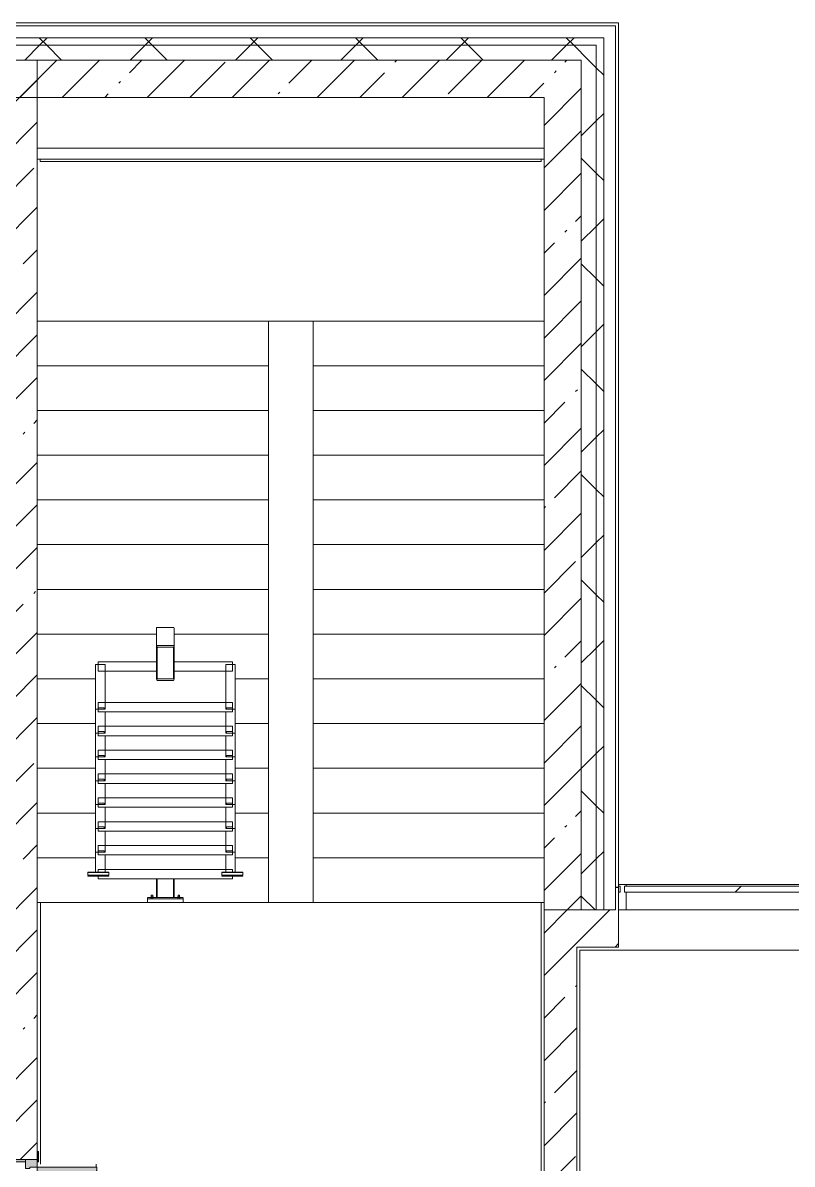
# Model space of a CAD drawing. Header units: millimetres. Extents: x 35316 to 242799, y -8553 to 29000.
# Drawn here: x 197239 to 202402, y 19695 to 27350 of the extents above; entities that cross this region are included whole.
import ezdxf

# ---------------------------------------------------------------- set-up
doc = ezdxf.new("R2010")
doc.units = ezdxf.units.MM
doc.linetypes.add('200_ШТРИХ__ш1_п0_6_', pattern=[1.6, 1, -0.6])
for name, color, linetype, lineweight in [('A-DETL-MBND-1', 7, '200_ШТРИХ__ш1_п0_6_', 9), ('A-GENM-6', 7, 'Continuous', 5), ('A-GLAZ-2', 7, 'Continuous', 5), ('A-GLAZ-CWMG-3', 7, 'Continuous', 5), ('A-WALL', 7, 'Continuous', 9), ('A-WALL-2', 7, 'Continuous', 5), ('I-WALL-5', 7, 'Continuous', 5), ('S-STRS-3', 7, 'Continuous', 5)]:
    doc.layers.add(name, color=color, linetype=linetype, lineweight=lineweight)
for name, color, linetype, lineweight, true_color in [('A-DOOR-3', 7, 'Continuous', 5, 0xaaaaaa), ('A-DOOR-4', 7, 'Continuous', 5, 0xe2e2e2), ('A-DOOR-FRAM-2', 7, 'Continuous', 5, 0xe2e2e2), ('A-DOOR-FRAM-3', 7, 'Continuous', 5, 0xaaaaaa), ('A-FLOR-3', 7, 'Continuous', 5, 0xaaaaaa)]:
    doc.layers.add(name, color=color, linetype=linetype, lineweight=lineweight, true_color=true_color)
pattern_1 = [(45, (107926.8, 0), (-353.5534, 353.5534), []), (135, (107926.8, 0), (-353.5534, -353.5534), [])]
pattern_2 = [(45, (107926.8, 0), (-285.1231, 285.1231), []), (45, (108211.92, 0), (-285.1231, 285.1231), [504.031, -100.806, 16.764, -84.042])]

# ---------------------------------------------------------------- blocks, each defined once
blk = doc.blocks.new('110_Дверь_СКБ_2Ст - Д-1_л_Лестничная клетка EIS60 2-32359692-3_3_2_птичка')
at = {"layer": 'A-DOOR-4'}
for points in [[(662.5, 1025), (612.5, 1025), (612.5, 125), (662.5, 125)], [(-587.5, 525), (-637.5, 525), (-637.5, 125), (-587.5, 125)], [(712.5, -125), (712.5, 45), (697.5, 45), (697.5, -125)]]:
    blk.add_hatch(color=256, dxfattribs=at).paths.add_polyline_path(points)
h = blk.add_hatch(color=256, dxfattribs=at)
h.paths.add_polyline_path([(712.5, 125), (662.5, 125), (662.5, 75), (652.5, 75), (652.5, 45), (712.5, 45)])
h.paths.add_polyline_path([(-627.5, 45), (-627.5, 75), (-637.5, 75), (-637.5, 125), (-687.5, 125), (-687.5, 45)])
at = {"layer": 'A-DOOR-FRAM-2'}
for points in [[(-672.5, 125), (-672.5, 133), (-742.5, 133), (-742.5, 125)], [(767.5, 125), (767.5, 133), (697.5, 133), (697.5, 125)], [(-672.5, -125), (-672.5, 45), (-687.5, 45), (-687.5, -125)], [(-672.5, -133), (-672.5, -125), (-742.5, -125), (-742.5, -133)], [(767.5, -133), (767.5, -125), (697.5, -125), (697.5, -133)]]:
    blk.add_hatch(color=256, dxfattribs=at).paths.add_polyline_path(points)
at = {"layer": 'A-DOOR-3'}
for p, q in [((662.5, 1025), (612.5, 1025)), ((612.5, 1025), (612.5, 125)), ((662.5, 125), (662.5, 1025)), ((-637.5, 525), (-637.5, 125)), ((-587.5, 525), (-637.5, 525)), ((-587.5, 125), (-587.5, 525)), ((-637.5, 125), (-587.5, 125)), ((612.5, 125), (662.5, 125))]:
    blk.add_line(p, q, dxfattribs=at)
for centre, radius, start, end in [((662.5, 125), 900, 90, 180), ((-637.5, 125), 400, 360, 90)]:
    blk.add_arc(centre, radius, start, end, dxfattribs=at)
at = {"layer": 'A-DOOR-FRAM-3'}
for p, q in [((-672.5, 133), (-742.5, 133)), ((-742.5, 133), (-742.5, 125)), ((-742.5, 125), (-672.5, 125)), ((-637.5, 125), (-687.5, 125)), ((-687.5, 125), (-687.5, 45)), ((-672.5, 125), (-672.5, 133)), ((-637.5, 75), (-637.5, 125)), ((662.5, 125), (662.5, 75)), ((712.5, 125), (662.5, 125)), ((767.5, 133), (697.5, 133)), ((697.5, 133), (697.5, 125)), ((697.5, 125), (767.5, 125)), ((712.5, 45), (712.5, 125)), ((767.5, 125), (767.5, 133)), ((-687.5, 45), (-627.5, 45)), ((-672.5, 45), (-687.5, 45)), ((-687.5, 45), (-687.5, -125)), ((-672.5, -125), (-672.5, 45)), ((-627.5, 75), (-637.5, 75)), ((-627.5, 45), (-627.5, 75)), ((662.5, 75), (652.5, 75)), ((652.5, 75), (652.5, 45)), ((652.5, 45), (712.5, 45)), ((712.5, 45), (697.5, 45)), ((697.5, 45), (697.5, -125)), ((712.5, -125), (712.5, 45)), ((-672.5, -125), (-742.5, -125)), ((-742.5, -125), (-742.5, -133)), ((-742.5, -133), (-672.5, -133)), ((-687.5, -125), (-672.5, -125)), ((-672.5, -133), (-672.5, -125)), ((697.5, -125), (712.5, -125)), ((767.5, -125), (697.5, -125)), ((697.5, -125), (697.5, -133)), ((697.5, -133), (767.5, -133)), ((767.5, -133), (767.5, -125))]:
    blk.add_line(p, q, dxfattribs=at)
blk = doc.blocks.new('PNS_Панель прямоугольная - Нр_Стекло - 40мм-22855911-3_3_2_птичка')
at = {"layer": 'A-GLAZ-2'}
h = blk.add_hatch(dxfattribs=at)
h.set_pattern_fill('FP_169', color=256, style=0, pattern_type=2)
h.set_pattern_definition([(45, (-94620, -21060), (-1414.214, 1414.214), [1000, -3000]), (45, (-95620, -21560), (-1414.214, 1414.214), [3000, -1000]), (45, (-93620, -22060), (-1414.214, 1414.214), [1000, -3000])])
h.paths.add_polyline_path([(770, -40), (770, 0), (-770, 0), (-770, -40), (760, -40)])
for p, q in [((-770, 0), (770, 0)), ((760, 0), (-770, 0)), ((-760, -40), (760, -40))]:
    blk.add_line(p, q, dxfattribs=at)
blk = doc.blocks.new('Прямоугольный импост - Импост структурный с накладкой - 170мм-22855901-3_3_2_птичка')
at = {"layer": 'A-DETL-MBND-1'}
for p, q in [((93360, 21560), (93360, 21570)), ((93360, 21570), (94880, 21570)), ((93360, 21400), (94880, 21400))]:
    blk.add_line(p, q, dxfattribs=at)
blk = doc.blocks.new('Анкер клиновой - Анкер клиновой МКТ В 10-10-16_85-22193208-3_3_2_птичка')
at = {"layer": 'A-DETL-MBND-1'}
for p, q in [((122191.4, 13788), (122191.4, 13784)), ((122207.4, 13788), (122191.4, 13788)), ((122191.4, 13788), (122207.4, 13788)), ((122194.4, 13798), (122194.4, 13784)), ((122204.4, 13798), (122194.4, 13798)), ((122194.4, 13798), (122204.4, 13798)), ((122204.4, 13784), (122204.4, 13798)), ((122207.4, 13784), (122207.4, 13788))]:
    blk.add_line(p, q, dxfattribs=at)
blk = doc.blocks.new('ОМ_Полоса_Трапеция прямоугольная_Прокат_ГОСТ 103-2006 - ОМ_Полоса_Трапеция прямоугольная_Прокат_ГОСТ 103-2006-21111644-3_3_2_птичка')
at = {"layer": 'A-GENM-6'}
for p, q in [((122699.4, 15046.5), (122699.4, 15056.5)), ((122699.4, 15056.5), (122739.4, 15056.5)), ((122739.4, 15046.5), (122699.4, 15046.5)), ((122739.4, 15056.5), (122739.4, 15046.5))]:
    blk.add_line(p, q, dxfattribs=at)
blk = doc.blocks.new('ОМ_Полоса_Трапеция прямоугольная_Прокат_ГОСТ 103-2006 - ОМ_Полоса_Трапеция прямоугольная_Прокат_ГОСТ 103-2006-V169-3_3_2_птичка')
at = {"layer": 'A-GENM-6'}
for p, q in [((122699.4, 14416.5), (122699.4, 14406.5)), ((122739.4, 14416.5), (122699.4, 14416.5)), ((122699.4, 14406.5), (122739.4, 14406.5)), ((122739.4, 14406.5), (122739.4, 14416.5))]:
    blk.add_line(p, q, dxfattribs=at)
blk = doc.blocks.new('ОМ_Полоса_Трапеция прямоугольная_Прокат_ГОСТ 103-2006 - ОМ_Полоса_Трапеция прямоугольная_Прокат_ГОСТ 103-2006-V170-3_3_2_птичка')
at = {"layer": 'A-GENM-6'}
for p, q in [((122699.4, 14256.5), (122699.4, 14246.5)), ((122739.4, 14256.5), (122699.4, 14256.5)), ((122699.4, 14246.5), (122739.4, 14246.5)), ((122739.4, 14246.5), (122739.4, 14256.5))]:
    blk.add_line(p, q, dxfattribs=at)
blk = doc.blocks.new('ОМ_Полоса_Трапеция прямоугольная_Прокат_ГОСТ 103-2006 - ОМ_Полоса_Трапеция прямоугольная_Прокат_ГОСТ 103-2006-V171-3_3_2_птичка')
at = {"layer": 'A-GENM-6'}
for p, q in [((122699.4, 14096.5), (122699.4, 14086.5)), ((122739.4, 14096.5), (122699.4, 14096.5)), ((122699.4, 14086.5), (122739.4, 14086.5)), ((122739.4, 14086.5), (122739.4, 14096.5))]:
    blk.add_line(p, q, dxfattribs=at)
blk = doc.blocks.new('ОМ_Полоса_Прокат_ГОСТ 103-2006 - ОМ_Полоса_Прокат_ГОСТ 103-2006-22193251-3_3_2_птичка')
at = {"layer": 'A-GENM-6'}
for p, q in [((122809.4, 13929.5), (122669.4, 13929.5)), ((122669.4, 13929.5), (122669.4, 13926.5)), ((122669.4, 13926.5), (122809.4, 13926.5)), ((122809.4, 13926.5), (122809.4, 13929.5))]:
    blk.add_line(p, q, dxfattribs=at)
blk = doc.blocks.new('ОМ_Полоса_Прокат_ГОСТ 103-2006 - ОМ_Полоса_Прокат_ГОСТ 103-2006-22193252-3_3_2_птичка')
at = {"layer": 'A-GENM-6'}
for p, q in [((122669.4, 13954.2), (122669.4, 13950.8)), ((122809.4, 13954.2), (122669.4, 13954.2)), ((122669.4, 13950.8), (122809.4, 13950.8)), ((122669.4, 13933.9), (122669.4, 13950.8)), ((122809.4, 13933.9), (122669.4, 13933.9)), ((122809.4, 13950.8), (122809.4, 13954.2)), ((122809.4, 13950.8), (122809.4, 13933.9))]:
    blk.add_line(p, q, dxfattribs=at)
blk = doc.blocks.new('ОМ_Полоса_Трапеция прямоугольная_Прокат_ГОСТ 103-2006 - ОМ_Полоса_Трапеция прямоугольная_Прокат_ГОСТ 103-2006-21111686-3_3_2_птичка')
at = {"layer": 'A-GENM-6'}
for p, q in [((121839.4, 15056.5), (121879.4, 15056.5)), ((121839.4, 15046.5), (121839.4, 15056.5)), ((121879.4, 15046.5), (121839.4, 15046.5)), ((121879.4, 15056.5), (121879.4, 15046.5))]:
    blk.add_line(p, q, dxfattribs=at)
blk = doc.blocks.new('ОМ_Полоса_Трапеция прямоугольная_Прокат_ГОСТ 103-2006 - ОМ_Полоса_Трапеция прямоугольная_Прокат_ГОСТ 103-2006-V172-3_3_2_птичка')
at = {"layer": 'A-GENM-6'}
for p, q in [((121879.4, 14416.5), (121839.4, 14416.5)), ((121839.4, 14416.5), (121839.4, 14406.5)), ((121839.4, 14406.5), (121879.4, 14406.5)), ((121879.4, 14406.5), (121879.4, 14416.5))]:
    blk.add_line(p, q, dxfattribs=at)
blk = doc.blocks.new('ОМ_Полоса_Трапеция прямоугольная_Прокат_ГОСТ 103-2006 - ОМ_Полоса_Трапеция прямоугольная_Прокат_ГОСТ 103-2006-V173-3_3_2_птичка')
at = {"layer": 'A-GENM-6'}
for p, q in [((121879.4, 14256.5), (121839.4, 14256.5)), ((121839.4, 14256.5), (121839.4, 14246.5)), ((121839.4, 14246.5), (121879.4, 14246.5)), ((121879.4, 14246.5), (121879.4, 14256.5))]:
    blk.add_line(p, q, dxfattribs=at)
blk = doc.blocks.new('ОМ_Полоса_Трапеция прямоугольная_Прокат_ГОСТ 103-2006 - ОМ_Полоса_Трапеция прямоугольная_Прокат_ГОСТ 103-2006-V174-3_3_2_птичка')
at = {"layer": 'A-GENM-6'}
for p, q in [((121879.4, 14096.5), (121839.4, 14096.5)), ((121839.4, 14096.5), (121839.4, 14086.5)), ((121839.4, 14086.5), (121879.4, 14086.5)), ((121879.4, 14086.5), (121879.4, 14096.5))]:
    blk.add_line(p, q, dxfattribs=at)
blk = doc.blocks.new('ОМ_Полоса_Прокат_ГОСТ 103-2006 - ОМ_Полоса_Прокат_ГОСТ 103-2006-22193295-3_3_2_птичка')
at = {"layer": 'A-GENM-6'}
for p, q in [((121909.4, 13929.5), (121769.4, 13929.5)), ((121769.4, 13929.5), (121769.4, 13926.5)), ((121769.4, 13926.5), (121909.4, 13926.5)), ((121909.4, 13926.5), (121909.4, 13929.5))]:
    blk.add_line(p, q, dxfattribs=at)
blk = doc.blocks.new('ОМ_Полоса_Прокат_ГОСТ 103-2006 - ОМ_Полоса_Прокат_ГОСТ 103-2006-22193296-3_3_2_птичка')
at = {"layer": 'A-GENM-6'}
for p, q in [((121909.4, 13954.2), (121769.4, 13954.2)), ((121769.4, 13954.2), (121769.4, 13950.8)), ((121769.4, 13950.8), (121909.4, 13950.8)), ((121769.4, 13933.9), (121769.4, 13950.8)), ((121909.4, 13933.9), (121769.4, 13933.9)), ((121909.4, 13950.8), (121909.4, 13954.2)), ((121909.4, 13950.8), (121909.4, 13933.9))]:
    blk.add_line(p, q, dxfattribs=at)
blk = doc.blocks.new('ОМ_Нижняя опорная пятка1 - ОМ_Нижняя опорная пятка-21111576-3_3_2_птичка')
at = {"layer": 'A-DETL-MBND-1'}
for p, q in [((-96, -10), (-96, 0)), ((-84, -10), (-84, 0)), ((84, -10), (84, 0)), ((96, -10), (96, 0))]:
    blk.add_line(p, q, dxfattribs=at)
blk = doc.blocks.new('ОМ_Труба_ГОСТ 8639-82 - ОМ_Труба_ГОСТ 8639-82-21111694-3_3_2_птичка')
at = {"layer": 'A-GENM-6'}
for p, q in [((122229.4, 15590.5), (122229.4, 15456.5)), ((122238.4, 15595.1), (122340.4, 15595.1)), ((122349.4, 15456.5), (122349.4, 15590.5)), ((122238.4, 15474.2), (122340.4, 15474.2)), ((122229.4, 15256.4), (122229.4, 15456.5)), ((122235.4, 15456.5), (122235.4, 15256.4)), ((122340.4, 15462.4), (122238.4, 15462.4)), ((122343.4, 15256.4), (122343.4, 15456.5)), ((122349.4, 15456.5), (122349.4, 15256.4)), ((122238.4, 15250.5), (122340.4, 15250.5)), ((122340.4, 15238.8), (122238.4, 15238.8))]:
    blk.add_line(p, q, dxfattribs=at)
at = {"layer": 'A-GENM-6', "flags": 128}
for points in [[(122229.4, 15456.5), (122229.6, 15460), (122230.1, 15463.3), (122231, 15466.3), (122232.1, 15469), (122233.4, 15471.2), (122235, 15472.8), (122236.7, 15473.8), (122238.4, 15474.2)], [(122340.4, 15474.2), (122342.2, 15473.8), (122343.9, 15472.8), (122345.4, 15471.2), (122346.8, 15469), (122347.9, 15466.3), (122348.8, 15463.3), (122349.3, 15460), (122349.4, 15456.5)], [(122238.4, 15462.4), (122237.9, 15462.3), (122237.3, 15461.9), (122236.8, 15461.4), (122236.3, 15460.7), (122235.9, 15459.8), (122235.7, 15458.8), (122235.5, 15457.7), (122235.4, 15456.5)], [(122343.4, 15456.5), (122343.4, 15457.7), (122343.2, 15458.8), (122342.9, 15459.8), (122342.6, 15460.7), (122342.1, 15461.4), (122341.6, 15461.9), (122341, 15462.3), (122340.4, 15462.4)], [(122238.4, 15238.8), (122236.7, 15239.1), (122235, 15240.1), (122233.4, 15241.8), (122232.1, 15243.9), (122231, 15246.6), (122230.1, 15249.7), (122229.6, 15253), (122229.4, 15256.4)], [(122235.4, 15256.4), (122235.5, 15255.3), (122235.7, 15254.2), (122235.9, 15253.2), (122236.3, 15252.3), (122236.8, 15251.5), (122237.3, 15251), (122237.9, 15250.7), (122238.4, 15250.5)], [(122349.4, 15256.4), (122349.3, 15253), (122348.8, 15249.7), (122347.9, 15246.6), (122346.8, 15243.9), (122345.4, 15241.8), (122343.9, 15240.1), (122342.2, 15239.1), (122340.4, 15238.8)], [(122340.4, 15250.5), (122341, 15250.7), (122341.6, 15251), (122342.1, 15251.5), (122342.6, 15252.3), (122342.9, 15253.2), (122343.2, 15254.2), (122343.4, 15255.3), (122343.4, 15256.4)]]:
    blk.add_lwpolyline(points, dxfattribs=at)
at = {"layer": 'A-GENM-6'}
for centre, major_axis, start_param, end_param in [((122238.4, 15590.5), (9, 0), 1.570796, 3.141593), ((122340.4, 15590.5), (9, 0), 0, 1.570796), ((122238.4, 15538.5), (9, 0), 3.141593, 3.665191), ((122340.4, 15538.5), (-9, 0), 2.617994, 3.141593)]:
    blk.add_ellipse(centre, major_axis=major_axis, ratio=0.509802, start_param=start_param, end_param=end_param, dxfattribs=at)
blk = doc.blocks.new('ОМ_Уголок_ГОСТ 8509-93 - ОМ_Уголок_ГОСТ 8509-93-22194532-3_3_2_птичка')
at = {"layer": 'A-GENM-6'}
for p, q in [((0, 45.2), (0, -17.8)), ((390, 45.2), (0, 45.2)), ((900, 45.2), (510, 45.2)), ((900, -17.8), (900, 45.2)), ((0, -17.8), (390, -17.8)), ((510, -17.8), (900, -17.8))]:
    blk.add_line(p, q, dxfattribs=at)
blk = doc.blocks.new('ОМ_Уголок_ГОСТ 8509-93 - ОМ_Уголок_ГОСТ 8509-93-V175-3_3_2_птичка')
at = {"layer": 'A-GENM-6'}
for p, q in [((0, 45.2), (0, -17.8)), ((900, 45.2), (0, 45.2)), ((900, -17.8), (900, 45.2)), ((0, -17.8), (900, -17.8))]:
    blk.add_line(p, q, dxfattribs=at)
blk = doc.blocks.new('ОМ_Уголок_ГОСТ 8509-93 - ОМ_Уголок_ГОСТ 8509-93-22194533-3_3_2_птичка')
at = {"layer": 'A-GENM-6'}
for p, q in [((0, 45.2), (0, -17.8)), ((300, 45.2), (0, 45.2)), ((300, -17.8), (300, 45.2)), ((0, -17.8), (300, -17.8))]:
    blk.add_line(p, q, dxfattribs=at)
blk = doc.blocks.new('ОМ_Уголок_ГОСТ 8509-93 - ОМ_Уголок_ГОСТ 8509-93-V176-3_3_2_птичка')
at = {"layer": 'A-GENM-6'}
for p, q in [((0, 45.2), (0, -17.8)), ((142.2, 45.2), (0, 45.2)), ((0, -17.8), (160, -17.8))]:
    blk.add_line(p, q, dxfattribs=at)
blk = doc.blocks.new('ОМ_Уголок_ГОСТ 8509-93 - ОМ_Уголок_ГОСТ 8509-93-V177-3_3_2_птичка')
at = {"layer": 'A-GENM-6'}
for p, q in [((300, 45.2), (157.8, 45.2)), ((300, -17.8), (300, 45.2)), ((140, -17.8), (300, -17.8))]:
    blk.add_line(p, q, dxfattribs=at)
blk = doc.blocks.new('ОМ_Уголок_ГОСТ 8509-93 - ОМ_Уголок_ГОСТ 8509-93-V178-3_3_2_птичка')
at = {"layer": 'A-GENM-6'}
for p, q in [((0, 45.2), (0, 27.8)), ((900, 45.2), (0, 45.2)), ((0, 7.4), (0, -17.8)), ((900, 27.8), (900, 45.2)), ((900, -17.8), (900, 7.4)), ((0, -17.8), (900, -17.8))]:
    blk.add_line(p, q, dxfattribs=at)
blk = doc.blocks.new('ОМ_Уголок_ГОСТ 8509-93 - ОМ_Уголок_ГОСТ 8509-93-V179-3_3_2_птичка')
at = {"layer": 'A-GENM-6'}
for p, q in [((0, 45.2), (0, -17.8)), ((7.4, 45.2), (0, 45.2)), ((142.2, 45.2), (27.8, 45.2)), ((0, -17.8), (7.4, -17.8)), ((27.8, -17.8), (160, -17.8))]:
    blk.add_line(p, q, dxfattribs=at)
blk = doc.blocks.new('ОМ_Уголок_ГОСТ 8509-93 - ОМ_Уголок_ГОСТ 8509-93-V180-3_3_2_птичка')
at = {"layer": 'A-GENM-6'}
for p, q in [((272.2, 45.2), (157.8, 45.2)), ((300, 45.2), (292.6, 45.2)), ((300, -17.8), (300, 45.2)), ((140, -17.8), (272.2, -17.8)), ((292.6, -17.8), (300, -17.8))]:
    blk.add_line(p, q, dxfattribs=at)
blk = doc.blocks.new('ОМ_Труба_ГОСТ 8639-82 - ОМ_Труба_ГОСТ 8639-82-21111710-3_3_2_птичка')
at = {"layer": 'A-DETL-MBND-1'}
for p, q in [((122229.4, 13908.7), (122229.4, 13784)), ((122235.4, 13908.7), (122235.4, 13784)), ((122343.4, 13908.7), (122343.4, 13784)), ((122349.4, 13784), (122349.4, 13908.7))]:
    blk.add_line(p, q, dxfattribs=at)
blk = doc.blocks.new('ОМ_Уголок_ГОСТ 8510-86 - ОМ_Уголок_ГОСТ 8510-86-21111720-3_3_2_птичка')
at = {"layer": 'A-DETL-MBND-1'}
for p, q in [((0, 34), (0, 0)), ((0, 10), (240, 10)), ((0, 0), (240, 0)), ((240, 0), (240, 34))]:
    blk.add_line(p, q, dxfattribs=at)
blk = doc.blocks.new('Прямоугольный импост - Импост структурный с накладкой - 170мм-22854979-3_3_2_птичка')
at = {"layer": 'A-GLAZ-CWMG-3'}
for p, q in [((0, 160), (-50, 160)), ((-50, 160), (-50, 40)), ((0, 40), (0, 160)), ((-50, 40), (-40, 40)), ((-40, 0), (-50, 0)), ((-50, 0), (-50, -10)), ((-40, 40), (-40, 0)), ((-10, 0), (-10, 40)), ((-10, 40), (0, 40)), ((0, 0), (-10, 0)), ((0, -10), (0, 0)), ((-50, -10), (0, -10))]:
    blk.add_line(p, q, dxfattribs=at)
blk = doc.blocks.new('Зашивка приборов отопления39 - Зашивка приборов отопления-33325432-3_3_2_птичка')
at = {"layer": 'A-WALL-2'}
for p, q in [((120704.7, 17931.2), (124104.7, 17931.2)), ((124104.7, 17931.2), (120704.7, 17931.2)), ((120704.7, 17856.2), (124104.7, 17856.2))]:
    blk.add_line(p, q, dxfattribs=at)

msp = doc.modelspace()

# ---------------------------------------------------------------- hatches: boundary and pattern name
at = {"layer": 'A-WALL-2'}
h = msp.add_hatch(dxfattribs=at)
h.set_pattern_fill('FP_112', color=256, style=0, pattern_type=2)
h.set_pattern_definition(pattern_1)
h.paths.add_polyline_path([(201136.8, 27200), (201136.8, 27250), (192496.8, 27250), (192496.8, 27200), (201086.8, 27200)])
h = msp.add_hatch(dxfattribs=at)
h.set_pattern_fill('FP_112', color=256, style=0, pattern_type=2)
h.set_pattern_definition(pattern_1)
h.paths.add_polyline_path([(201086.8, 27100), (201086.8, 27200), (192496.8, 27200), (192496.8, 27100), (201029.1, 27100)])
h = msp.add_hatch(dxfattribs=at)
h.set_pattern_fill('FP_112', color=256, style=0, pattern_type=2)
h.set_pattern_definition(pattern_1)
h.paths.add_polyline_path([(201136.8, 21400), (201136.8, 27200), (201086.8, 27200), (201086.8, 21400)])
h = msp.add_hatch(dxfattribs=at)
h.set_pattern_fill('FP_112', color=256, style=0, pattern_type=2)
h.set_pattern_definition(pattern_1)
h.paths.add_polyline_path([(201029.1, 21400), (201086.8, 21400), (201086.8, 27100), (200986.8, 27100), (200986.8, 21400)])
h = msp.add_hatch(dxfattribs=at)
h.set_pattern_fill('FP_112', color=256, style=0, pattern_type=2)
h.set_pattern_definition(pattern_1)
h.paths.add_polyline_path([(233156.8, 21400), (233156.8, 21550), (228077, 21550), (228077, 21400), (233006.8, 21400)])
h.paths.add_polyline_path([(227177, 21400), (227177, 21550), (225827.2, 21550), (225827.2, 21400), (226462.3, 21400)])
h.paths.add_polyline_path([(215677.2, 21400), (216977.2, 21400), (216977.2, 21550), (215677.2, 21550)])
h.paths.add_polyline_path([(201216.8, 21400), (201236.8, 21400), (201236.8, 21550), (201216.8, 21550)])
h.paths.add_polyline_path([(217877.2, 21400), (219176.8, 21400), (219176.8, 21550), (217877.2, 21550)])
h.paths.add_polyline_path([(214777.2, 21400), (214777.2, 21550), (213477, 21550), (213477, 21400), (213976.8, 21400)])
h.paths.add_polyline_path([(224342.9, 21400), (224927.2, 21400), (224927.2, 21550), (224057.2, 21550), (224057.2, 21400)])
h.paths.add_polyline_path([(222223.5, 21400), (222627.2, 21400), (222627.2, 21550), (221476.8, 21550), (221476.8, 21400)])
h.paths.add_polyline_path([(207387.4, 21400), (209076.8, 21400), (209076.8, 21550), (204536.8, 21550), (204536.8, 21400), (205268, 21400)])
h.paths.add_polyline_path([(211376.8, 21400), (212577, 21400), (212577, 21550), (211376.8, 21550)])
at = {"layer": 'I-WALL-5'}
h = msp.add_hatch(dxfattribs=at)
h.set_pattern_fill('FP_108', color=256, style=0, pattern_type=2)
h.set_pattern_definition(pattern_2)
h.paths.add_polyline_path([(200736.8, 26850), (200736.8, 27100), (197061.8, 27100), (197061.8, 26850), (198909.7, 26850)])
h = msp.add_hatch(dxfattribs=at)
h.set_pattern_fill('FP_108', color=256, style=0, pattern_type=2)
h.set_pattern_definition(pattern_2)
h.paths.add_polyline_path([(197336.8, 17270), (197336.8, 18325), (197086.8, 18325), (197086.8, 17270)])
h.paths.add_polyline_path([(197086.8, 19725), (197336.8, 19725), (197336.8, 27100), (197086.8, 27100), (197086.8, 19750)])
h = msp.add_hatch(dxfattribs=at)
h.set_pattern_fill('FP_108', color=256, style=0, pattern_type=2)
h.set_pattern_definition(pattern_2)
h.paths.add_polyline_path([(200736.8, 21400), (200986.8, 21400), (200986.8, 27100), (200736.8, 27100), (200736.8, 22211.8)])
h = msp.add_hatch(dxfattribs=at)
h.set_pattern_fill('FP_108', color=256, style=0, pattern_type=2)
h.set_pattern_definition(pattern_2)
h.paths.add_polyline_path([(200956.8, 17270), (200956.8, 21400), (200736.8, 21400), (200736.8, 17270)])
h = msp.add_hatch(dxfattribs=at)
h.set_pattern_fill('FP_108', color=256, style=0, pattern_type=2)
h.set_pattern_definition(pattern_2)
h.paths.add_polyline_path([(205268, 21150), (208506.8, 21150), (208506.8, 21400), (204536.8, 21400), (204536.8, 21150)])
h.paths.add_polyline_path([(200956.8, 21150), (201236.8, 21150), (201236.8, 21400), (200956.8, 21400)])

# ---------------------------------------------------------------- linework, layer by layer
at = {"layer": 'A-FLOR-3'}
for p, q in [((197356.8, 26435), (197356.8, 26420)), ((197356.8, 26420), (200716.8, 26420)), ((200716.8, 26420), (200716.8, 26435)), ((200736.8, 21450), (197336.8, 21450)), ((197357.8, 21450), (197357.8, 19694.6)), ((200716.8, 17870), (200716.8, 21450)), ((200976.8, 21130), (200976.8, 13628)), ((202806.8, 21130), (200976.8, 21130))]:
    msp.add_line(p, q, dxfattribs=at)
msp.add_arc((197337.2, 19673.4), 395, 0.22926, 3.07201, dxfattribs=at)
at = {"layer": 'A-WALL'}
for p, q in [((201216.8, 27330), (188276.8, 27330)), ((201216.8, 21400), (201216.8, 27330)), ((201136.8, 27250), (188276.8, 27250)), ((201086.8, 27200), (188276.8, 27200)), ((201086.8, 21400), (201086.8, 27200)), ((201136.8, 21400), (201136.8, 27250)), ((200986.8, 21400), (200986.8, 27100)), ((201236.8, 21553), (201216.8, 21553)), ((201236.8, 21550), (201216.8, 21550)), ((200986.8, 21400), (201216.8, 21400))]:
    msp.add_line(p, q, dxfattribs=at)
at = {"layer": 'A-WALL-2'}
for p, q in [((201236.8, 27350), (184276.8, 27350)), ((201236.8, 21400), (201236.8, 27350)), ((188576.8, 27100), (200736.8, 27100))]:
    msp.add_line(p, q, dxfattribs=at)
at = {"layer": 'I-WALL-5'}
for p, q in [((200736.8, 27100), (197061.8, 27100)), ((197336.8, 19780), (197336.8, 27100)), ((200986.8, 27100), (200736.8, 27100)), ((197061.8, 26850), (200736.8, 26850)), ((200736.8, 26850), (200736.8, 17850)), ((200986.8, 21400), (200736.8, 21400)), ((201236.8, 21150), (201236.8, 21400)), ((200956.8, 21150), (201236.8, 21150)), ((200956.8, 13628), (200956.8, 21150))]:
    msp.add_line(p, q, dxfattribs=at)
at = {"layer": 'S-STRS-3'}
for p, q in [((197336.8, 25350), (198886.8, 25350)), ((197336.8, 25350), (198886.8, 25350)), ((198886.8, 25350), (199186.8, 25350)), ((198886.8, 25050), (198886.8, 25350)), ((200736.8, 25350), (199186.8, 25350)), ((199186.8, 25350), (199186.8, 25050)), ((200736.8, 25350), (199186.8, 25350)), ((197336.8, 25050), (198886.8, 25050)), ((197336.8, 25050), (198886.8, 25050)), ((198886.8, 24750), (198886.8, 25050)), ((199186.8, 25050), (199186.8, 24750)), ((200736.8, 25050), (199186.8, 25050)), ((200736.8, 25050), (199186.8, 25050)), ((197336.8, 24750), (198886.8, 24750)), ((197336.8, 24750), (198886.8, 24750)), ((198886.8, 24450), (198886.8, 24750)), ((199186.8, 24750), (199186.8, 24450)), ((200736.8, 24750), (199186.8, 24750)), ((200736.8, 24750), (199186.8, 24750)), ((197336.8, 24450), (198886.8, 24450)), ((197336.8, 24450), (198886.8, 24450)), ((198886.8, 24150), (198886.8, 24450)), ((199186.8, 24450), (199186.8, 24150)), ((200736.8, 24450), (199186.8, 24450)), ((200736.8, 24450), (199186.8, 24450)), ((197336.8, 24150), (198886.8, 24150)), ((197336.8, 24150), (198886.8, 24150)), ((198886.8, 23850), (198886.8, 24150)), ((199186.8, 24150), (199186.8, 23850)), ((200736.8, 24150), (199186.8, 24150)), ((200736.8, 24150), (199186.8, 24150)), ((197336.8, 23850), (198886.8, 23850)), ((197336.8, 23850), (198886.8, 23850)), ((198886.8, 23550), (198886.8, 23850)), ((199186.8, 23850), (199186.8, 23550)), ((200736.8, 23850), (199186.8, 23850)), ((200736.8, 23850), (199186.8, 23850)), ((197336.8, 23550), (198886.8, 23550)), ((197336.8, 23550), (198886.8, 23550)), ((198886.8, 23250), (198886.8, 23550)), ((199186.8, 23550), (199186.8, 23250)), ((200736.8, 23550), (199186.8, 23550)), ((200736.8, 23550), (199186.8, 23550)), ((197336.8, 23250), (198139.1, 23250)), ((197336.8, 23250), (198139.1, 23250)), ((198252.8, 23250), (198886.8, 23250)), ((198252.8, 23250), (198886.8, 23250)), ((198886.8, 22950), (198886.8, 23250)), ((199186.8, 23250), (199186.8, 22950)), ((200736.8, 23250), (199186.8, 23250)), ((200736.8, 23250), (199186.8, 23250)), ((197336.8, 22950), (197728.1, 22950)), ((197336.8, 22950), (197728.1, 22950)), ((198663.7, 22950), (198886.8, 22950)), ((198663.7, 22950), (198886.8, 22950)), ((198886.8, 22650), (198886.8, 22950)), ((199186.8, 22950), (199186.8, 22650)), ((200736.8, 22950), (199186.8, 22950)), ((200736.8, 22950), (199186.8, 22950)), ((197336.8, 22650), (197728.1, 22650)), ((197336.8, 22650), (197728.1, 22650)), ((198663.7, 22650), (198886.8, 22650)), ((198663.7, 22650), (198886.8, 22650)), ((198886.8, 22350), (198886.8, 22650)), ((199186.8, 22650), (199186.8, 22350)), ((200736.8, 22650), (199186.8, 22650)), ((200736.8, 22650), (199186.8, 22650)), ((197336.8, 22350), (197728.1, 22350)), ((197336.8, 22350), (197728.1, 22350)), ((198663.7, 22350), (198886.8, 22350)), ((198663.7, 22350), (198886.8, 22350)), ((198886.8, 22050), (198886.8, 22350)), ((199186.8, 22350), (199186.8, 22050)), ((200736.8, 22350), (199186.8, 22350)), ((200736.8, 22350), (199186.8, 22350)), ((197336.8, 22050), (197728.1, 22050)), ((197336.8, 22050), (197728.1, 22050)), ((198663.7, 22050), (198886.8, 22050)), ((198663.7, 22050), (198886.8, 22050)), ((198886.8, 21750), (198886.8, 22050)), ((199186.8, 22050), (199186.8, 21750)), ((200736.8, 22050), (199186.8, 22050)), ((200736.8, 22050), (199186.8, 22050)), ((197336.8, 21750), (197728.1, 21750)), ((197336.8, 21750), (197728.1, 21750)), ((198663.7, 21750), (198886.8, 21750)), ((198663.7, 21750), (198886.8, 21750)), ((198886.8, 21450), (198886.8, 21750)), ((199186.8, 21750), (199186.8, 21450)), ((200736.8, 21750), (199186.8, 21750)), ((200736.8, 21750), (199186.8, 21750)), ((200736.8, 21450), (199186.8, 21450))]:
    msp.add_line(p, q, dxfattribs=at)

# ---------------------------------------------------------------- block references
at = {"layer": 'A-DETL-MBND-1'}
for name, p in [('ОМ_Труба_ГОСТ 8639-82 - ОМ_Труба_ГОСТ 8639-82-21111710-3_3_2_птичка', (75906.5, 7700)), ('Прямоугольный импост - Импост структурный с накладкой - 170мм-22855901-3_3_2_птичка', (107926.8, 0)), ('Анкер клиновой - Анкер клиновой МКТ В 10-10-16_85-22193208-3_3_2_птичка', (75906.5, 7700)), ('ОМ_Нижняя опорная пятка1 - ОМ_Нижняя опорная пятка-21111576-3_3_2_птичка', (198195.9, 21484)), ('Анкер клиновой - Анкер клиновой МКТ В 10-10-16_85-22193208-3_3_2_птичка', (76086.5, 7700))]:
    msp.add_blockref(name, p, dxfattribs=at)
at = {"layer": 'A-DETL-MBND-1', "extrusion": (0, 0, -1), "rotation": 180}
msp.add_blockref('ОМ_Уголок_ГОСТ 8510-86 - ОМ_Уголок_ГОСТ 8510-86-21111720-3_3_2_птичка', (-198075.9, 21484), dxfattribs=at)
at = {"layer": 'A-DOOR-3', "rotation": 269.9999999999998}
msp.add_blockref('110_Дверь_СКБ_2Ст - Д-1_л_Лестничная клетка EIS60 2-32359692-3_3_2_птичка', (197211.8, 19037.5), dxfattribs=at)
at = {"layer": 'A-GENM-6'}
for name, p in [('ОМ_Труба_ГОСТ 8639-82 - ОМ_Труба_ГОСТ 8639-82-21111694-3_3_2_птичка', (75906.5, 7700)), ('ОМ_Полоса_Трапеция прямоугольная_Прокат_ГОСТ 103-2006 - ОМ_Полоса_Трапеция прямоугольная_Прокат_ГОСТ 103-2006-21111686-3_3_2_птичка', (75906.5, 7700)), ('ОМ_Полоса_Трапеция прямоугольная_Прокат_ГОСТ 103-2006 - ОМ_Полоса_Трапеция прямоугольная_Прокат_ГОСТ 103-2006-21111644-3_3_2_птичка', (75906.5, 7700)), ('ОМ_Полоса_Трапеция прямоугольная_Прокат_ГОСТ 103-2006 - ОМ_Полоса_Трапеция прямоугольная_Прокат_ГОСТ 103-2006-21111686-3_3_2_птичка', (75906.5, 7540)), ('ОМ_Полоса_Трапеция прямоугольная_Прокат_ГОСТ 103-2006 - ОМ_Полоса_Трапеция прямоугольная_Прокат_ГОСТ 103-2006-21111644-3_3_2_птичка', (75906.5, 7540)), ('ОМ_Полоса_Трапеция прямоугольная_Прокат_ГОСТ 103-2006 - ОМ_Полоса_Трапеция прямоугольная_Прокат_ГОСТ 103-2006-21111686-3_3_2_птичка', (75906.5, 7380)), ('ОМ_Полоса_Трапеция прямоугольная_Прокат_ГОСТ 103-2006 - ОМ_Полоса_Трапеция прямоугольная_Прокат_ГОСТ 103-2006-21111644-3_3_2_птичка', (75906.5, 7380)), ('ОМ_Полоса_Трапеция прямоугольная_Прокат_ГОСТ 103-2006 - ОМ_Полоса_Трапеция прямоугольная_Прокат_ГОСТ 103-2006-21111686-3_3_2_птичка', (75906.5, 7220)), ('ОМ_Полоса_Трапеция прямоугольная_Прокат_ГОСТ 103-2006 - ОМ_Полоса_Трапеция прямоугольная_Прокат_ГОСТ 103-2006-21111644-3_3_2_птичка', (75906.5, 7220)), ('ОМ_Полоса_Трапеция прямоугольная_Прокат_ГОСТ 103-2006 - ОМ_Полоса_Трапеция прямоугольная_Прокат_ГОСТ 103-2006-V172-3_3_2_птичка', (75906.5, 7700)), ('ОМ_Полоса_Трапеция прямоугольная_Прокат_ГОСТ 103-2006 - ОМ_Полоса_Трапеция прямоугольная_Прокат_ГОСТ 103-2006-V169-3_3_2_птичка', (75906.5, 7700)), ('ОМ_Полоса_Трапеция прямоугольная_Прокат_ГОСТ 103-2006 - ОМ_Полоса_Трапеция прямоугольная_Прокат_ГОСТ 103-2006-V173-3_3_2_птичка', (75906.5, 7700)), ('ОМ_Полоса_Трапеция прямоугольная_Прокат_ГОСТ 103-2006 - ОМ_Полоса_Трапеция прямоугольная_Прокат_ГОСТ 103-2006-V170-3_3_2_птичка', (75906.5, 7700)), ('ОМ_Полоса_Трапеция прямоугольная_Прокат_ГОСТ 103-2006 - ОМ_Полоса_Трапеция прямоугольная_Прокат_ГОСТ 103-2006-V174-3_3_2_птичка', (75906.5, 7700)), ('ОМ_Полоса_Трапеция прямоугольная_Прокат_ГОСТ 103-2006 - ОМ_Полоса_Трапеция прямоугольная_Прокат_ГОСТ 103-2006-V171-3_3_2_птичка', (75906.5, 7700)), ('ОМ_Полоса_Прокат_ГОСТ 103-2006 - ОМ_Полоса_Прокат_ГОСТ 103-2006-22193296-3_3_2_птичка', (75906.5, 7700)), ('ОМ_Полоса_Прокат_ГОСТ 103-2006 - ОМ_Полоса_Прокат_ГОСТ 103-2006-22193295-3_3_2_птичка', (75906.5, 7700)), ('ОМ_Полоса_Прокат_ГОСТ 103-2006 - ОМ_Полоса_Прокат_ГОСТ 103-2006-22193252-3_3_2_птичка', (75906.5, 7700)), ('ОМ_Полоса_Прокат_ГОСТ 103-2006 - ОМ_Полоса_Прокат_ГОСТ 103-2006-22193251-3_3_2_птичка', (75906.5, 7700))]:
    msp.add_blockref(name, p, dxfattribs=at)
at = {"layer": 'A-GENM-6', "extrusion": (0, 0, -1)}
for name, p, rotation in [('ОМ_Уголок_ГОСТ 8509-93 - ОМ_Уголок_ГОСТ 8509-93-22194533-3_3_2_птичка', (-197745.9, 22746.5), 90.00000000000064), ('ОМ_Уголок_ГОСТ 8509-93 - ОМ_Уголок_ГОСТ 8509-93-22194532-3_3_2_птичка', (-197745.9, 23046.5), 180), ('ОМ_Уголок_ГОСТ 8509-93 - ОМ_Уголок_ГОСТ 8509-93-22194533-3_3_2_птичка', (-198645.9, 23046.5), 270.0000000000008), ('ОМ_Уголок_ГОСТ 8509-93 - ОМ_Уголок_ГОСТ 8509-93-V176-3_3_2_птичка', (-197745.9, 22586.5), 90.00000000000064), ('ОМ_Уголок_ГОСТ 8509-93 - ОМ_Уголок_ГОСТ 8509-93-V177-3_3_2_птичка', (-198645.9, 22886.5), 270.0000000000008), ('ОМ_Уголок_ГОСТ 8509-93 - ОМ_Уголок_ГОСТ 8509-93-V176-3_3_2_птичка', (-197745.9, 22426.5), 90.00000000000064), ('ОМ_Уголок_ГОСТ 8509-93 - ОМ_Уголок_ГОСТ 8509-93-V177-3_3_2_птичка', (-198645.9, 22726.5), 270.0000000000008), ('ОМ_Уголок_ГОСТ 8509-93 - ОМ_Уголок_ГОСТ 8509-93-V176-3_3_2_птичка', (-197745.9, 22266.5), 90.00000000000064), ('ОМ_Уголок_ГОСТ 8509-93 - ОМ_Уголок_ГОСТ 8509-93-V177-3_3_2_птичка', (-198645.9, 22566.5), 270.0000000000008), ('ОМ_Уголок_ГОСТ 8509-93 - ОМ_Уголок_ГОСТ 8509-93-V176-3_3_2_птичка', (-197745.9, 22106.5), 90.00000000000064), ('ОМ_Уголок_ГОСТ 8509-93 - ОМ_Уголок_ГОСТ 8509-93-V177-3_3_2_птичка', (-198645.9, 22406.5), 270.0000000000008), ('ОМ_Уголок_ГОСТ 8509-93 - ОМ_Уголок_ГОСТ 8509-93-V176-3_3_2_птичка', (-197745.9, 21946.5), 90.00000000000064), ('ОМ_Уголок_ГОСТ 8509-93 - ОМ_Уголок_ГОСТ 8509-93-V177-3_3_2_птичка', (-198645.9, 22246.5), 270.0000000000008), ('ОМ_Уголок_ГОСТ 8509-93 - ОМ_Уголок_ГОСТ 8509-93-V176-3_3_2_птичка', (-197745.9, 21786.5), 90.00000000000064), ('ОМ_Уголок_ГОСТ 8509-93 - ОМ_Уголок_ГОСТ 8509-93-V177-3_3_2_птичка', (-198645.9, 22086.5), 270.0000000000008), ('ОМ_Уголок_ГОСТ 8509-93 - ОМ_Уголок_ГОСТ 8509-93-V179-3_3_2_птичка', (-197745.9, 21626.5), 90.00000000000064), ('ОМ_Уголок_ГОСТ 8509-93 - ОМ_Уголок_ГОСТ 8509-93-V180-3_3_2_птичка', (-198645.9, 21926.5), 270.0000000000008)]:
    msp.add_blockref(name, p, dxfattribs=dict(at, rotation=rotation))
for name, p in [('ОМ_Уголок_ГОСТ 8509-93 - ОМ_Уголок_ГОСТ 8509-93-V175-3_3_2_птичка', (-198645.9, 22746.5)), ('ОМ_Уголок_ГОСТ 8509-93 - ОМ_Уголок_ГОСТ 8509-93-V175-3_3_2_птичка', (-198645.9, 22586.5)), ('ОМ_Уголок_ГОСТ 8509-93 - ОМ_Уголок_ГОСТ 8509-93-V175-3_3_2_птичка', (-198645.9, 22426.5)), ('ОМ_Уголок_ГОСТ 8509-93 - ОМ_Уголок_ГОСТ 8509-93-V175-3_3_2_птичка', (-198645.9, 22266.5)), ('ОМ_Уголок_ГОСТ 8509-93 - ОМ_Уголок_ГОСТ 8509-93-V175-3_3_2_птичка', (-198645.9, 22106.5)), ('ОМ_Уголок_ГОСТ 8509-93 - ОМ_Уголок_ГОСТ 8509-93-V175-3_3_2_птичка', (-198645.9, 21946.5)), ('ОМ_Уголок_ГОСТ 8509-93 - ОМ_Уголок_ГОСТ 8509-93-V175-3_3_2_птичка', (-198645.9, 21786.5)), ('ОМ_Уголок_ГОСТ 8509-93 - ОМ_Уголок_ГОСТ 8509-93-V178-3_3_2_птичка', (-198645.9, 21626.5))]:
    msp.add_blockref(name, p, dxfattribs=at)
at = {"layer": 'A-GLAZ-2'}
msp.add_blockref('PNS_Панель прямоугольная - Нр_Стекло - 40мм-22855911-3_3_2_птичка', (202046.8, 21560), dxfattribs=at)
at = {"layer": 'A-GLAZ-CWMG-3', "rotation": 180}
msp.add_blockref('Прямоугольный импост - Импост структурный с накладкой - 170мм-22854979-3_3_2_птичка', (201236.8, 21560), dxfattribs=at)
at = {"layer": 'A-WALL-2'}
msp.add_blockref('Зашивка приборов отопления39 - Зашивка приборов отопления-33325432-3_3_2_птичка', (76632.1, 8578.8), dxfattribs=at)

doc.saveas('drawing.dxf')
